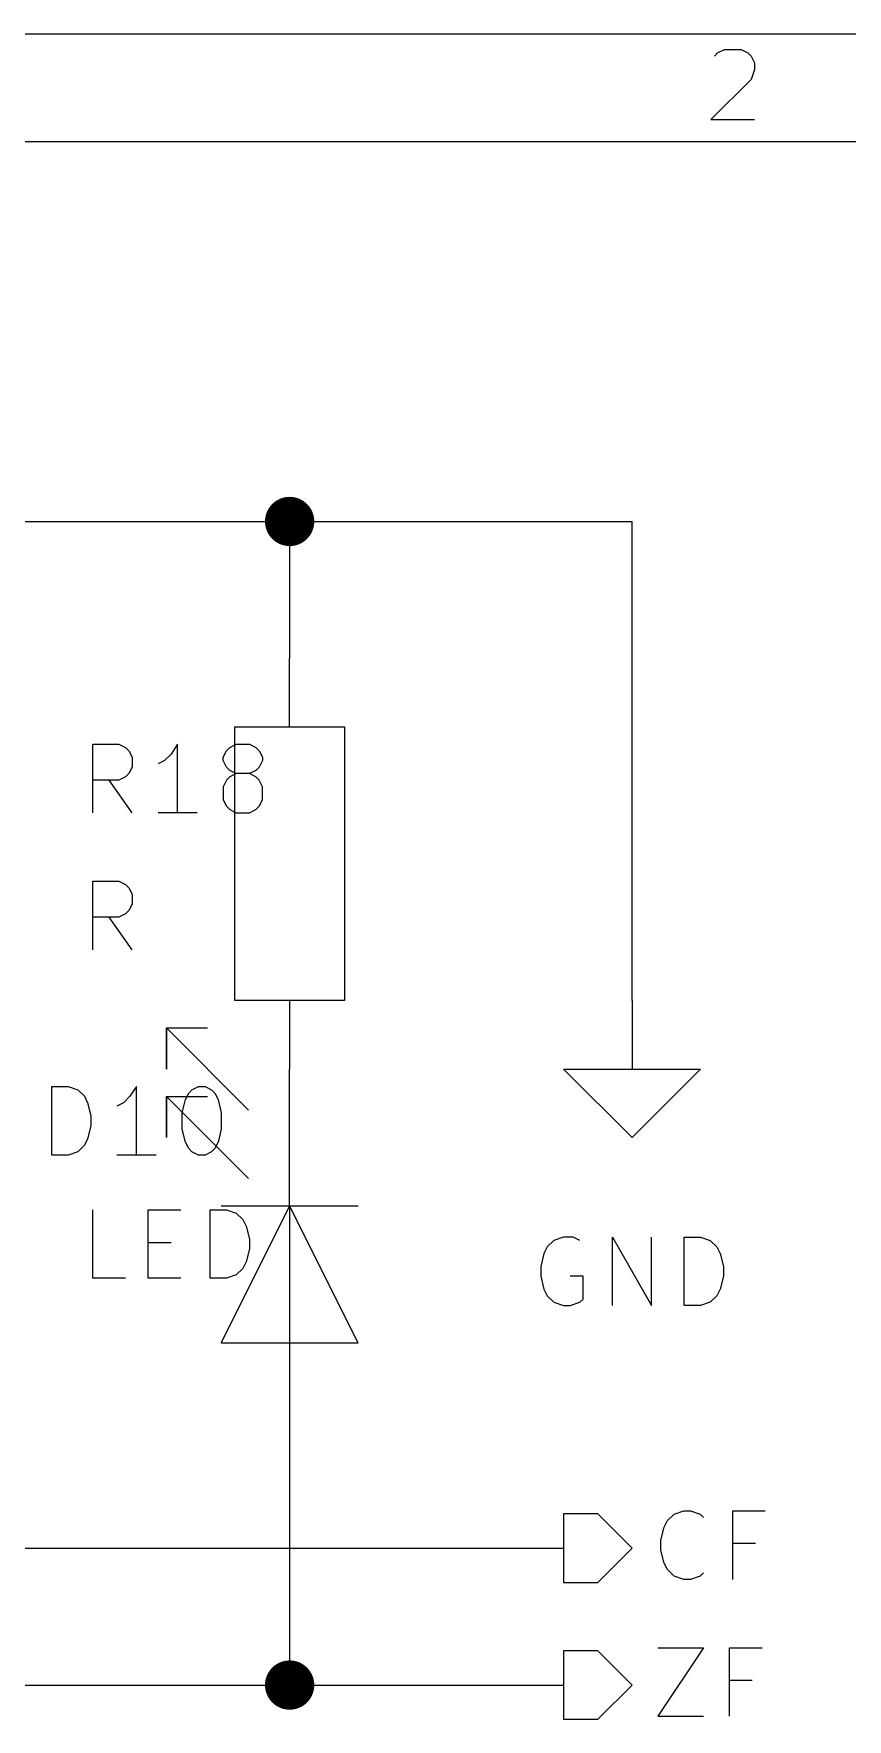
# Model space of a CAD drawing. Extents: x 0.4 to 11.3, y -7.9 to -0.4.
# Drawn here: x 2.863 to 3.457, y -1.625 to -0.394 of the extents above; entities that cross this region are included whole.
import ezdxf

# ---------------------------------------------------------------- set-up
doc = ezdxf.new("R2010")
doc.units = 0
doc.header["$MEASUREMENT"] = 0
for name, color, linetype in [('BROWN2', 54, 'CONTINUOUS'), ('CYAN2', 4, 'CONTINUOUS'), ('GREEN3', 91, 'CONTINUOUS'), ('RED2', 1, 'CONTINUOUS')]:
    doc.layers.add(name, color=color, linetype=linetype)

msp = doc.modelspace()

# ---------------------------------------------------------------- linework, layer by layer
at = {"layer": 'BROWN2', "linetype": 'CONTINUOUS'}
for p, q in [((3.275, -1.475), (3.25, -1.475)), ((3.25, -1.475), (3.25, -1.525)), ((3.3, -1.5), (3.275, -1.475)), ((3.3259, -1.4799), (3.3307, -1.4752)), ((3.3307, -1.4752), (3.3378, -1.4728)), ((3.3378, -1.4728), (3.3426, -1.4728)), ((3.3426, -1.4728), (3.3497, -1.4752)), ((3.3497, -1.4752), (3.3521, -1.4776)), ((3.3735, -1.5228), (3.3735, -1.4728)), ((3.3735, -1.4728), (3.3973, -1.4728)), ((3.3211, -1.4942), (3.3235, -1.4847)), ((3.3235, -1.4847), (3.3259, -1.4799)), ((3.275, -1.525), (3.3, -1.5)), ((3.3211, -1.5014), (3.3211, -1.4942)), ((3.3235, -1.5109), (3.3211, -1.5014)), ((3.3902, -1.4966), (3.3735, -1.4966)), ((3.3259, -1.5157), (3.3235, -1.5109)), ((3.25, -1.525), (3.275, -1.525)), ((3.3307, -1.5204), (3.3259, -1.5157)), ((3.3378, -1.5228), (3.3307, -1.5204)), ((3.3426, -1.5228), (3.3378, -1.5228)), ((3.3497, -1.5204), (3.3426, -1.5228)), ((3.3521, -1.518), (3.3497, -1.5204)), ((3.275, -1.575), (3.25, -1.575)), ((3.25, -1.575), (3.25, -1.625)), ((3.3, -1.6), (3.275, -1.575)), ((3.3188, -1.5728), (3.3521, -1.5728)), ((3.3521, -1.5728), (3.3188, -1.6228)), ((3.3711, -1.6228), (3.3711, -1.5728)), ((3.3711, -1.5728), (3.3949, -1.5728)), ((3.275, -1.625), (3.3, -1.6)), ((3.3878, -1.5966), (3.3711, -1.5966)), ((3.25, -1.625), (3.275, -1.625)), ((3.3188, -1.6228), (3.3521, -1.6228))]:
    msp.add_line(p, q, dxfattribs=at)
at = {"layer": 'CYAN2', "linetype": 'CONTINUOUS'}
for p, q in [((2.9063, -0.9628), (2.9063, -0.9128)), ((2.9063, -0.9128), (2.9253, -0.9128)), ((2.9063, -0.9628), (2.9063, -0.9128)), ((2.9063, -0.9128), (2.9253, -0.9128)), ((2.9253, -0.9128), (2.9301, -0.9152)), ((2.9253, -0.9128), (2.9301, -0.9152)), ((2.9301, -0.9152), (2.9325, -0.9176)), ((2.9301, -0.9152), (2.9325, -0.9176)), ((2.9325, -0.9176), (2.9349, -0.9223)), ((2.9325, -0.9176), (2.9349, -0.9223)), ((2.9349, -0.9223), (2.9349, -0.9295)), ((2.9349, -0.9223), (2.9349, -0.9295)), ((2.9634, -0.9199), (2.9587, -0.9247)), ((2.9634, -0.9199), (2.9587, -0.9247)), ((2.9682, -0.9128), (2.9634, -0.9199)), ((2.9682, -0.9128), (2.9634, -0.9199)), ((2.9682, -0.9628), (2.9682, -0.9128)), ((2.9682, -0.9628), (2.9682, -0.9128)), ((3.0015, -0.9223), (3.0039, -0.9176)), ((3.0015, -0.9223), (3.0039, -0.9176)), ((3.0015, -0.9247), (3.0015, -0.9223)), ((3.0015, -0.9247), (3.0015, -0.9223)), ((3.0039, -0.9176), (3.0063, -0.9152)), ((3.0039, -0.9176), (3.0063, -0.9152)), ((3.0063, -0.9152), (3.011, -0.9128)), ((3.0063, -0.9152), (3.011, -0.9128)), ((3.011, -0.9128), (3.0206, -0.9128)), ((3.011, -0.9128), (3.0206, -0.9128)), ((3.0206, -0.9128), (3.0253, -0.9152)), ((3.0206, -0.9128), (3.0253, -0.9152)), ((3.0253, -0.9152), (3.0277, -0.9176)), ((3.0253, -0.9152), (3.0277, -0.9176)), ((3.0277, -0.9176), (3.0301, -0.9223)), ((3.0277, -0.9176), (3.0301, -0.9223)), ((3.0301, -0.9223), (3.0301, -0.9247)), ((3.0301, -0.9223), (3.0301, -0.9247)), ((2.9325, -0.9342), (2.9301, -0.9366)), ((2.9325, -0.9342), (2.9301, -0.9366)), ((2.9349, -0.9295), (2.9325, -0.9342)), ((2.9349, -0.9295), (2.9325, -0.9342)), ((2.9587, -0.9247), (2.9539, -0.9271)), ((2.9587, -0.9247), (2.9539, -0.9271)), ((3.0039, -0.9295), (3.0015, -0.9247)), ((3.0039, -0.9295), (3.0015, -0.9247)), ((3.0063, -0.9319), (3.0039, -0.9295)), ((3.0063, -0.9319), (3.0039, -0.9295)), ((3.011, -0.9342), (3.0063, -0.9319)), ((3.011, -0.9342), (3.0063, -0.9319)), ((3.011, -0.9342), (3.0063, -0.9366)), ((3.011, -0.9342), (3.0063, -0.9366)), ((3.0206, -0.9342), (3.011, -0.9342)), ((3.0206, -0.9342), (3.011, -0.9342)), ((3.0253, -0.9319), (3.0206, -0.9342)), ((3.0253, -0.9319), (3.0206, -0.9342)), ((3.0253, -0.9366), (3.0206, -0.9342)), ((3.0253, -0.9366), (3.0206, -0.9342)), ((3.0277, -0.9295), (3.0253, -0.9319)), ((3.0277, -0.9295), (3.0253, -0.9319)), ((3.0301, -0.9247), (3.0277, -0.9295)), ((3.0301, -0.9247), (3.0277, -0.9295)), ((2.9253, -0.939), (2.9063, -0.939)), ((2.9253, -0.939), (2.9063, -0.939)), ((2.9349, -0.9628), (2.9182, -0.939)), ((2.9349, -0.9628), (2.9182, -0.939)), ((2.9301, -0.9366), (2.9253, -0.939)), ((2.9301, -0.9366), (2.9253, -0.939)), ((3.0039, -0.939), (3.0015, -0.9438)), ((3.0039, -0.939), (3.0015, -0.9438)), ((3.0015, -0.9438), (3.0015, -0.9533)), ((3.0015, -0.9438), (3.0015, -0.9533)), ((3.0063, -0.9366), (3.0039, -0.939)), ((3.0063, -0.9366), (3.0039, -0.939)), ((3.0277, -0.939), (3.0253, -0.9366)), ((3.0277, -0.939), (3.0253, -0.9366)), ((3.0301, -0.9438), (3.0277, -0.939)), ((3.0301, -0.9438), (3.0277, -0.939)), ((3.0301, -0.9533), (3.0301, -0.9438)), ((3.0301, -0.9533), (3.0301, -0.9438)), ((3.0015, -0.9533), (3.0039, -0.958)), ((3.0015, -0.9533), (3.0039, -0.958)), ((3.0039, -0.958), (3.0063, -0.9604)), ((3.0039, -0.958), (3.0063, -0.9604)), ((3.0253, -0.9604), (3.0277, -0.958)), ((3.0253, -0.9604), (3.0277, -0.958)), ((3.0277, -0.958), (3.0301, -0.9533)), ((3.0277, -0.958), (3.0301, -0.9533)), ((2.9825, -0.9628), (2.9539, -0.9628)), ((2.9825, -0.9628), (2.9539, -0.9628)), ((3.0063, -0.9604), (3.011, -0.9628)), ((3.0063, -0.9604), (3.011, -0.9628)), ((3.011, -0.9628), (3.0206, -0.9628)), ((3.011, -0.9628), (3.0206, -0.9628)), ((3.0206, -0.9628), (3.0253, -0.9604)), ((3.0206, -0.9628), (3.0253, -0.9604)), ((2.9063, -1.0628), (2.9063, -1.0128)), ((2.9063, -1.0128), (2.9253, -1.0128)), ((2.9063, -1.0628), (2.9063, -1.0128)), ((2.9063, -1.0128), (2.9253, -1.0128)), ((2.9253, -1.0128), (2.9301, -1.0152)), ((2.9253, -1.0128), (2.9301, -1.0152)), ((2.9301, -1.0152), (2.9325, -1.0176)), ((2.9301, -1.0152), (2.9325, -1.0176)), ((2.9325, -1.0176), (2.9349, -1.0223)), ((2.9325, -1.0176), (2.9349, -1.0223)), ((2.9325, -1.0342), (2.9301, -1.0366)), ((2.9325, -1.0342), (2.9301, -1.0366)), ((2.9349, -1.0295), (2.9325, -1.0342)), ((2.9349, -1.0295), (2.9325, -1.0342)), ((2.9349, -1.0223), (2.9349, -1.0295)), ((2.9349, -1.0223), (2.9349, -1.0295)), ((2.9253, -1.039), (2.9063, -1.039)), ((2.9253, -1.039), (2.9063, -1.039)), ((2.9349, -1.0628), (2.9182, -1.039)), ((2.9349, -1.0628), (2.9182, -1.039)), ((2.9301, -1.0366), (2.9253, -1.039)), ((2.9301, -1.0366), (2.9253, -1.039)), ((2.8763, -1.2128), (2.8763, -1.1628)), ((2.8763, -1.1628), (2.8882, -1.1628)), ((2.8763, -1.2128), (2.8763, -1.1628)), ((2.8763, -1.1628), (2.8882, -1.1628)), ((2.8882, -1.1628), (2.8953, -1.1652)), ((2.8882, -1.1628), (2.8953, -1.1652)), ((2.8953, -1.1652), (2.9001, -1.1699)), ((2.8953, -1.1652), (2.9001, -1.1699)), ((2.9382, -1.1628), (2.9334, -1.1699)), ((2.9382, -1.1628), (2.9334, -1.1699)), ((2.9382, -1.2128), (2.9382, -1.1628)), ((2.9382, -1.2128), (2.9382, -1.1628)), ((2.9739, -1.1723), (2.9763, -1.1676)), ((2.9739, -1.1723), (2.9763, -1.1676)), ((2.9763, -1.1676), (2.9787, -1.1652)), ((2.9763, -1.1676), (2.9787, -1.1652)), ((2.9787, -1.1652), (2.9834, -1.1628)), ((2.9787, -1.1652), (2.9834, -1.1628)), ((2.9834, -1.1628), (2.9882, -1.1628)), ((2.9834, -1.1628), (2.9882, -1.1628)), ((2.9882, -1.1628), (2.9929, -1.1652)), ((2.9882, -1.1628), (2.9929, -1.1652)), ((2.9929, -1.1652), (2.9953, -1.1676)), ((2.9929, -1.1652), (2.9953, -1.1676)), ((2.9953, -1.1676), (2.9977, -1.1723)), ((2.9953, -1.1676), (2.9977, -1.1723)), ((2.9001, -1.1699), (2.9025, -1.1747)), ((2.9001, -1.1699), (2.9025, -1.1747)), ((2.9025, -1.1747), (2.9049, -1.1842)), ((2.9025, -1.1747), (2.9049, -1.1842)), ((2.9287, -1.1747), (2.9239, -1.1771)), ((2.9287, -1.1747), (2.9239, -1.1771)), ((2.9334, -1.1699), (2.9287, -1.1747)), ((2.9334, -1.1699), (2.9287, -1.1747)), ((2.9715, -1.1819), (2.9739, -1.1723)), ((2.9715, -1.1819), (2.9739, -1.1723)), ((2.9715, -1.1938), (2.9715, -1.1819)), ((2.9715, -1.1938), (2.9715, -1.1819)), ((2.9977, -1.1723), (3.0001, -1.1819)), ((2.9977, -1.1723), (3.0001, -1.1819)), ((3.0001, -1.1819), (3.0001, -1.1938)), ((3.0001, -1.1819), (3.0001, -1.1938)), ((2.9049, -1.1914), (2.9025, -1.2009)), ((2.9049, -1.1914), (2.9025, -1.2009)), ((2.9049, -1.1842), (2.9049, -1.1914)), ((2.9049, -1.1842), (2.9049, -1.1914)), ((2.9739, -1.2033), (2.9715, -1.1938)), ((2.9739, -1.2033), (2.9715, -1.1938)), ((3.0001, -1.1938), (2.9977, -1.2033)), ((3.0001, -1.1938), (2.9977, -1.2033)), ((2.9001, -1.2057), (2.8953, -1.2104)), ((2.9001, -1.2057), (2.8953, -1.2104)), ((2.9025, -1.2009), (2.9001, -1.2057)), ((2.9025, -1.2009), (2.9001, -1.2057)), ((2.9763, -1.208), (2.9739, -1.2033)), ((2.9763, -1.208), (2.9739, -1.2033)), ((2.9977, -1.2033), (2.9953, -1.208)), ((2.9977, -1.2033), (2.9953, -1.208)), ((2.8882, -1.2128), (2.8763, -1.2128)), ((2.8882, -1.2128), (2.8763, -1.2128)), ((2.8953, -1.2104), (2.8882, -1.2128)), ((2.8953, -1.2104), (2.8882, -1.2128)), ((2.9525, -1.2128), (2.9239, -1.2128)), ((2.9525, -1.2128), (2.9239, -1.2128)), ((2.9787, -1.2104), (2.9763, -1.208)), ((2.9787, -1.2104), (2.9763, -1.208)), ((2.9834, -1.2128), (2.9787, -1.2104)), ((2.9834, -1.2128), (2.9787, -1.2104)), ((2.9882, -1.2128), (2.9834, -1.2128)), ((2.9882, -1.2128), (2.9834, -1.2128)), ((2.9929, -1.2104), (2.9882, -1.2128)), ((2.9929, -1.2104), (2.9882, -1.2128)), ((2.9953, -1.208), (2.9929, -1.2104)), ((2.9953, -1.208), (2.9929, -1.2104)), ((2.9063, -1.3028), (2.9063, -1.2528)), ((2.9063, -1.3028), (2.9063, -1.2528)), ((2.9468, -1.3028), (2.9468, -1.2528)), ((2.9468, -1.2528), (2.9706, -1.2528)), ((2.9468, -1.3028), (2.9468, -1.2528)), ((2.9468, -1.2528), (2.9706, -1.2528)), ((2.992, -1.3028), (2.992, -1.2528)), ((2.992, -1.2528), (3.0039, -1.2528)), ((2.992, -1.3028), (2.992, -1.2528)), ((2.992, -1.2528), (3.0039, -1.2528)), ((3.0039, -1.2528), (3.011, -1.2552)), ((3.0039, -1.2528), (3.011, -1.2552)), ((3.011, -1.2552), (3.0158, -1.2599)), ((3.011, -1.2552), (3.0158, -1.2599)), ((3.0158, -1.2599), (3.0182, -1.2647)), ((3.0158, -1.2599), (3.0182, -1.2647)), ((3.0182, -1.2647), (3.0206, -1.2742)), ((3.0182, -1.2647), (3.0206, -1.2742)), ((2.9468, -1.2766), (2.9634, -1.2766)), ((2.9468, -1.2766), (2.9634, -1.2766)), ((3.0206, -1.2742), (3.0206, -1.2814)), ((3.0206, -1.2742), (3.0206, -1.2814)), ((3.2381, -1.2799), (3.2357, -1.2847)), ((3.2429, -1.2752), (3.2381, -1.2799)), ((3.25, -1.2728), (3.2429, -1.2752)), ((3.2571, -1.2728), (3.25, -1.2728)), ((3.2619, -1.2752), (3.2571, -1.2728)), ((3.2857, -1.3228), (3.2857, -1.2728)), ((3.2857, -1.2728), (3.3143, -1.3228)), ((3.3143, -1.3228), (3.3143, -1.2728)), ((3.3381, -1.3228), (3.3381, -1.2728)), ((3.3381, -1.2728), (3.35, -1.2728)), ((3.35, -1.2728), (3.3571, -1.2752)), ((3.3571, -1.2752), (3.3619, -1.2799)), ((3.3619, -1.2799), (3.3643, -1.2847)), ((3.0182, -1.2909), (3.0158, -1.2957)), ((3.0182, -1.2909), (3.0158, -1.2957)), ((3.0206, -1.2814), (3.0182, -1.2909)), ((3.0206, -1.2814), (3.0182, -1.2909)), ((3.2357, -1.2847), (3.2333, -1.2942)), ((3.3643, -1.2847), (3.3667, -1.2942)), ((2.9301, -1.3028), (2.9063, -1.3028)), ((2.9301, -1.3028), (2.9063, -1.3028)), ((2.9706, -1.3028), (2.9468, -1.3028)), ((2.9706, -1.3028), (2.9468, -1.3028)), ((3.0039, -1.3028), (2.992, -1.3028)), ((3.0039, -1.3028), (2.992, -1.3028)), ((3.011, -1.3004), (3.0039, -1.3028)), ((3.011, -1.3004), (3.0039, -1.3028)), ((3.0158, -1.2957), (3.011, -1.3004)), ((3.0158, -1.2957), (3.011, -1.3004)), ((3.2333, -1.2942), (3.2333, -1.3014)), ((3.2333, -1.3014), (3.2357, -1.3109)), ((3.2643, -1.3014), (3.2548, -1.3014)), ((3.2643, -1.318), (3.2643, -1.3014)), ((3.3667, -1.3014), (3.3643, -1.3109)), ((3.3667, -1.2942), (3.3667, -1.3014)), ((3.2357, -1.3109), (3.2381, -1.3157)), ((3.2381, -1.3157), (3.2429, -1.3204)), ((3.3619, -1.3157), (3.3571, -1.3204)), ((3.3643, -1.3109), (3.3619, -1.3157)), ((3.2429, -1.3204), (3.25, -1.3228)), ((3.25, -1.3228), (3.2548, -1.3228)), ((3.2548, -1.3228), (3.2619, -1.3204)), ((3.2619, -1.3204), (3.2643, -1.318)), ((3.35, -1.3228), (3.3381, -1.3228)), ((3.3571, -1.3204), (3.35, -1.3228))]:
    msp.add_line(p, q, dxfattribs=at)
at = {"layer": 'GREEN3', "linetype": 'CONTINUOUS'}
for p, q in [((2.8, -0.75), (3.05, -0.75)), ((3.05, -0.75), (3.05, -0.85)), ((3.05, -0.75), (3.3, -0.75)), ((3.3, -1.1), (3.3, -0.75)), ((3.05, -1.45), (3.05, -1.6)), ((2.8, -1.5), (3.25, -1.5)), ((2.65, -1.6), (3.05, -1.6)), ((3.05, -1.6), (3.25, -1.6))]:
    msp.add_line(p, q, dxfattribs=at)
at = {"layer": 'GREEN3', "const_width": 0.018}
for points in [[(3.041, -0.75, 1), (3.059, -0.75, 1)], [(3.041, -1.6, 1), (3.059, -1.6, 1)]]:
    msp.add_lwpolyline(points, format="xyb", close=True, dxfattribs=at)
at = {"layer": 'RED2', "linetype": 'CONTINUOUS'}
for p, q in [((0.3937, -0.3937), (11.2993, -0.3937)), ((3.3625, -0.4077), (3.3674, -0.4053)), ((3.3674, -0.4053), (3.3796, -0.4053)), ((3.3796, -0.4053), (3.3845, -0.4077)), ((3.3601, -0.4101), (3.3625, -0.4077)), ((3.3845, -0.4077), (3.3869, -0.4101)), ((3.3869, -0.4101), (3.3893, -0.415)), ((3.3893, -0.415), (3.3893, -0.4199)), ((3.3869, -0.4272), (3.3576, -0.4564)), ((3.3893, -0.4199), (3.3869, -0.4272)), ((3.3576, -0.4564), (3.3893, -0.4564)), ((0.4724, -0.4724), (11.2206, -0.4724)), ((3.05, -0.9), (3.05, -0.85)), ((3.05, -0.9), (3.05, -0.85)), ((3.01, -1.1), (3.01, -0.9)), ((3.01, -0.9), (3.09, -0.9)), ((3.09, -0.9), (3.09, -1.1)), ((3.09, -1.1), (3.01, -1.1)), ((3.05, -1.1), (3.05, -1.15)), ((3.05, -1.1), (3.05, -1.15)), ((3.3, -1.1), (3.3, -1.15)), ((3.02, -1.18), (2.96, -1.12)), ((2.96, -1.12), (2.96, -1.15)), ((2.96, -1.15), (2.96, -1.12)), ((2.96, -1.12), (2.99, -1.12)), ((3.05, -1.25), (3.05, -1.15)), ((3.05, -1.25), (3.05, -1.15)), ((3.3, -1.2), (3.25, -1.15)), ((3.25, -1.15), (3.3, -1.15)), ((3.3, -1.15), (3.35, -1.15)), ((3.35, -1.15), (3.3, -1.2)), ((3.02, -1.23), (2.96, -1.17)), ((2.96, -1.17), (2.96, -1.2)), ((2.96, -1.2), (2.96, -1.17)), ((2.96, -1.17), (2.99, -1.17)), ((3, -1.25), (3.1, -1.25)), ((3.05, -1.25), (3, -1.35)), ((3.05, -1.25), (3.05, -1.35)), ((3.1, -1.35), (3.05, -1.25)), ((3, -1.35), (3.1, -1.35)), ((3.05, -1.35), (3.05, -1.45)), ((3.05, -1.35), (3.05, -1.45))]:
    msp.add_line(p, q, dxfattribs=at)

doc.saveas('drawing.dxf')
